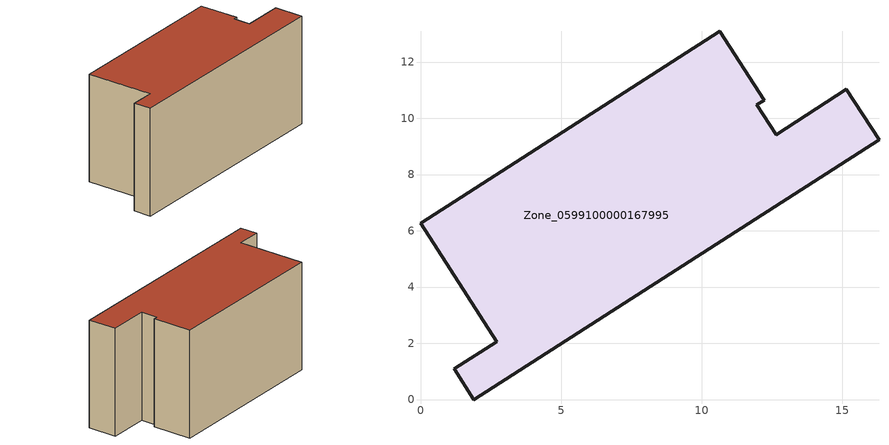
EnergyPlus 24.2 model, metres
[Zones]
Zone_0599100000167995
 floor ground (C_G): 11.96,10.48 12.64,9.41 15.14,11.03 16.3,9.24 1.89,0 1.19,1.09 2.7,2.06 0,6.27 10.64,13.09 12.21,10.64 z0.33
 wall outside (C_F): 1.89,0 16.3,9.24 15.14,11.03 12.64,9.41 11.96,10.48 12.21,10.64 10.64,13.09 0,6.27 2.7,2.06 1.19,1.09 1.89,0 z0.33:8.31
 roof outside (C_R): 11.96,10.48 12.21,10.64 10.64,13.09 0,6.27 2.7,2.06 1.19,1.09 1.89,0 16.3,9.24 15.14,11.03 12.64,9.41 z8.31
[BUILDING]
Pand.0599100000167995: North Axis=0; Terrain=City; Loads Convergence Tolerance Value=0.04; Temperature Convergence Tolerance Value=0.4; Solar Distribution=FullExterior; Maximum Number of Warmup Days=25; Minimum Number of Warmup Days=1
[Site:Location]
Rotterdam.The.Hague.AP_ZH_NLD Design_Conditions: Latitude=51.96; Longitude=4.45; Time Zone=1; Elevation=-4.5
[SITE:GROUNDTEMPERATURE:BUILDINGSURFACE]
18, 18, 18, 18, 18, 18, 18, 18, 18, 18, 18, 18
[MATERIAL] Thermal Absorptance=0.9; Solar Absorptance=0.7; Visible Absorptance=0.7
Name | Roughness | Thickness | Conductivity | Density | Specific Heat
G.TI.1992-2005 | MediumSmooth | 0.15 | 0.06 | 540 | 1210
F.TI.1992-2005 | Rough | 0.3 | 0.12 | 1920 | 840
R.TI.1992-2005 | MediumRough | 0.2 | 0.08 | 1500 | 1000
[CONSTRUCTION]
C_G: G.TI.1992-2005
C_F: F.TI.1992-2005
C_R: R.TI.1992-2005
[ZONE]
Zone_0599100000167995: Type=1; Multiplier=1; Ceiling Height=Autocalculate; Volume=Autocalculate; Floor Area=autocalculate; Part of Total Floor Area=Yes
[ZONEINFILTRATION:DESIGNFLOWRATE]
Infil_Zone_0599100000167995: Zone or ZoneList or Space or SpaceList=Zone_0599100000167995; Schedule=AlwaysOn; Design Flow Rate Calculation Method=Flow/Area; Flow Rate per Floor Area=0.0015; Constant Term Coefficient=1; Temperature Term Coefficient=0; Velocity Term Coefficient=0; Velocity Squared Term Coefficient=0
[HVACTEMPLATE:ZONE:IDEALLOADSAIRSYSTEM]
Zone_0599100000167995: Maximum Heating Supply Air Temperature=50; Minimum Cooling Supply Air Temperature=13; Maximum Heating Supply Air Humidity Ratio=0.0156; Minimum Cooling Supply Air Humidity Ratio=0.0077; Heating Limit=NoLimit; Cooling Limit=NoLimit; Dehumidification Control Type=ConstantSensibleHeatRatio; Cooling Sensible Heat Ratio=0.7; Dehumidification Setpoint=60; Humidification Control Type=None; Humidification Setpoint=30; Outdoor Air Method=None; Outdoor Air Flow Rate per Person=0.00944; Outdoor Air Flow Rate per Zone Floor Area=0; Outdoor Air Flow Rate per Zone=0; Demand Controlled Ventilation Type=None; Outdoor Air Economizer Type=NoEconomizer; Heat Recovery Type=None; Sensible Heat Recovery Effectiveness=0.7; Latent Heat Recovery Effectiveness=0.65
[ZONECONTROL:THERMOSTAT]
ThermostatControl_Zone_0599100000167995: Zone or ZoneList=Zone_0599100000167995; Control Type Schedule=DualSetpointControlType; Control 1=Thermostat_Zone_0599100000167995; Temperature Difference Between Cutout And Setpoint=0
[THERMOSTATSETPOINT:DUALSETPOINT]
Thermostat_Zone_0599100000167995: Heating Setpoint Temperature Schedule=HeatingSetpoint_Zone_0599100000167995; Cooling Setpoint Temperature Schedule=CoolingSetpoint_Zone_0599100000167995
[SCHEDULE:COMPACT]
HeatingSetpoint_Zone_0599100000167995: Through: 12/31, For: AllDays, Until: 24:00, 21
CoolingSetpoint_Zone_0599100000167995: Through: 12/31, For: AllDays, Until: 24:00, 24
DualSetpointControlType: Through: 12/31, For: AllDays, Until: 24:00, 4
AlwaysOn: Through: 12/31, For: AllDays, Until: 24:00, 1
